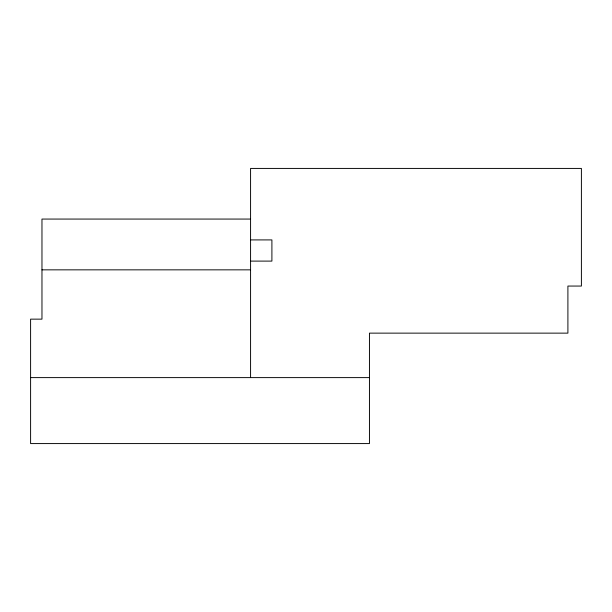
<?xml version="1.0" encoding="UTF-8"?>
<svg xmlns="http://www.w3.org/2000/svg" width="612" height="612" viewBox="0 0 612 612"><rect width="100%" height="100%" fill="white"/><g stroke="black" fill="none" stroke-linecap="round" stroke-linejoin="round"><path stroke-width="0.92" d="M250.576 219.065L41.968 219.065L41.968 319.143L30.6 319.143L30.6 443.578L369.449 443.578L369.449 333.135L567.905 333.135L567.905 286.056L581.4 286.056L581.4 168.422L250.576 168.422L250.576 377.612M250.576 239.912L271.904 239.912L271.904 261.102L250.576 261.102M41.968 269.846L250.576 269.846M30.6 377.612L369.449 377.612"/></g></svg>
